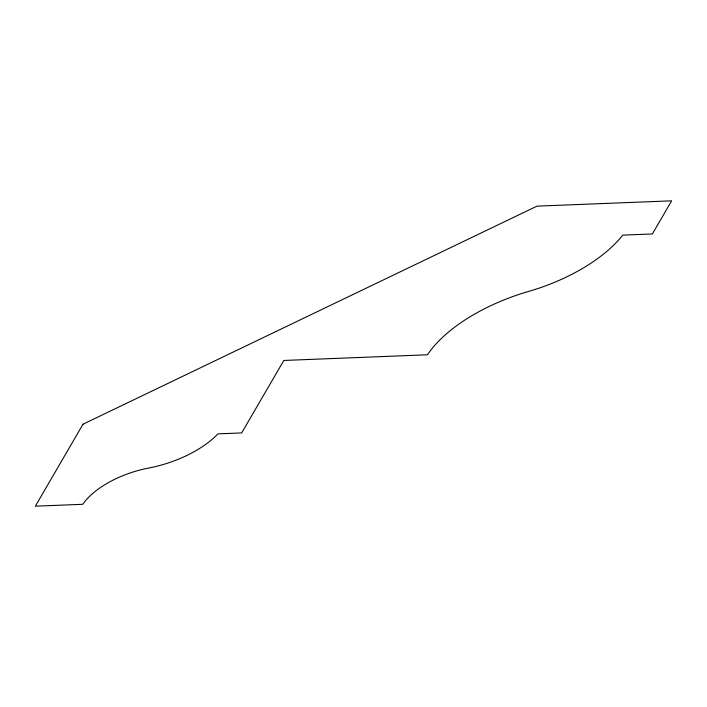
<?xml version="1.0" encoding="UTF-8"?>
<svg xmlns="http://www.w3.org/2000/svg" width="707" height="707" viewBox="0 0 707 707"><rect width="100%" height="100%" fill="white"/><g stroke="black" fill="none" stroke-linecap="round" stroke-linejoin="round"><path stroke-width="1.06" d="M83.037 424.182L35.35 506.177L82.746 504.303A69.109 34.236 -17.2 0 1 149.725 467.857A79.184 39.23 -17.2 0 0 217.968 433.868L241.67 432.931L283.816 360.464L427.443 354.781A129.964 64.39 -17.2 0 1 528.624 291.417A124.618 61.739 -17.2 0 0 571.079 274.714A126.809 62.826 -17.2 0 0 622.761 235.122L652.384 233.955L671.65 200.823L536.993 206.144L83.037 424.182"/></g></svg>
